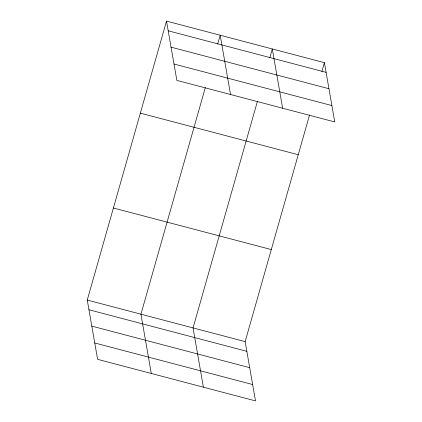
<?xml version="1.0" encoding="UTF-8"?>
<svg xmlns="http://www.w3.org/2000/svg" width="422" height="422" viewBox="0 0 422 422"><rect width="100%" height="100%" fill="white"/><g stroke="black" fill="none" stroke-linecap="round" stroke-linejoin="round"><path stroke-width="0.63" d="M309.532 115L245.15 341.625L255.495 400.9L97.598 359.333L87.254 300.058L166.505 21.1L324.402 62.667L334.746 121.942L176.85 80.375L166.505 21.1M205.324 87.565L140.937 314.19L151.282 373.465M217.683 44.062L220.189 35.232L230.533 94.507M257.431 101.285L193.044 327.91L203.388 387.185M269.79 57.777L272.296 48.952L282.64 108.222M321.896 71.497L324.402 62.667M168.199 30.795L326.095 72.362M171.052 47.159L328.949 88.725M173.996 64.012L331.892 105.579M140.352 113.154L298.248 154.726M113.407 208.004L271.304 249.571M87.254 300.058L245.15 341.625M88.947 309.753L246.844 351.32M91.801 326.116L249.697 367.683M94.744 342.97L252.641 384.537"/></g></svg>
